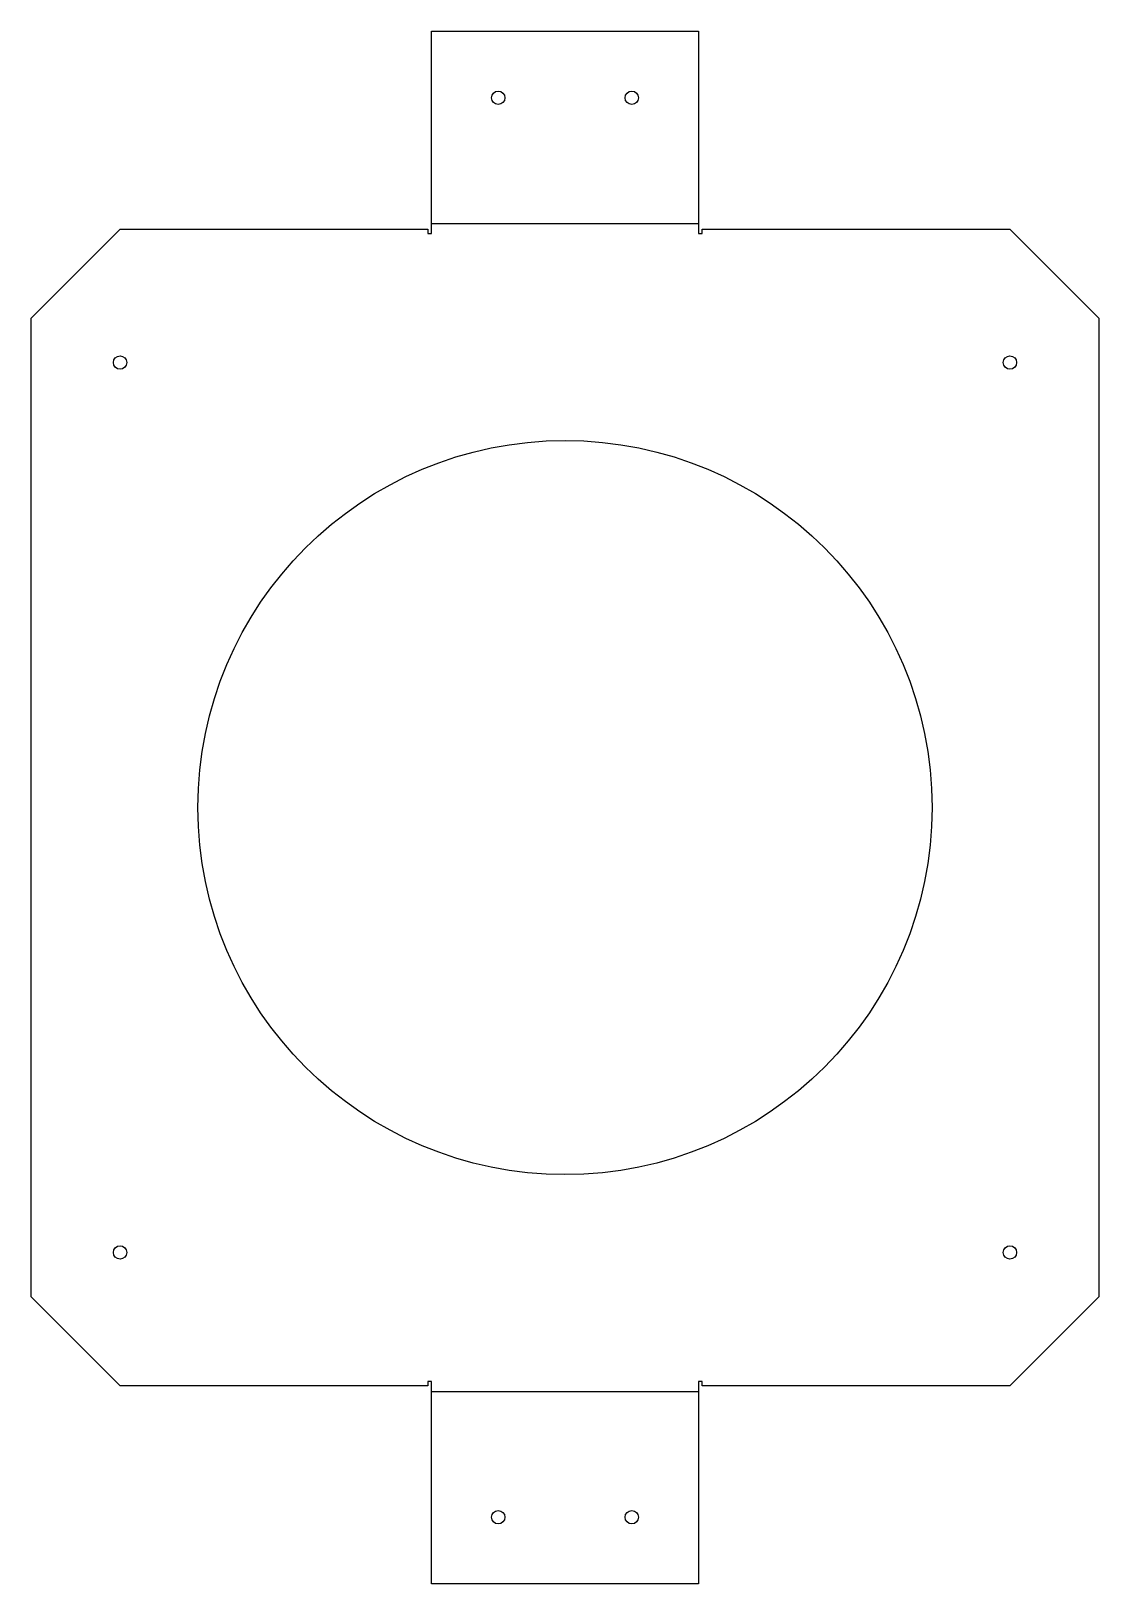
# Model space of a CAD drawing. Header units: millimetres. Extents: x 0 to 240, y 0 to 349.
import ezdxf

# ---------------------------------------------------------------- set-up
doc = ezdxf.new("R2010")
doc.units = ezdxf.units.MM
doc.header["$MEASUREMENT"] = 0
for name, color, linetype in [('Unfold_Sketch006', 7, 'CONTINUOUS'), ('Unfold_Sketch_Bends006', 7, 'CONTINUOUS'), ('Unfold_Sketch_Holes005', 7, 'CONTINUOUS')]:
    doc.layers.add(name, color=color, linetype=linetype)

msp = doc.modelspace()

# ---------------------------------------------------------------- linework, layer by layer
at = {"layer": 'Unfold_Sketch006'}
for p, q in [((90, 307.03), (90, 349.03)), ((90, 349.03), (150, 349.03)), ((150, 349.03), (150, 307.03)), ((0, 284.51), (20, 304.51)), ((20, 304.51), (89.2, 304.51)), ((89.2, 304.51), (89.2, 303.51)), ((90, 304.51), (90, 307.03)), ((90, 303.51), (90, 304.51)), ((150, 307.03), (150, 304.51)), ((150, 304.51), (150, 303.51)), ((150.8, 303.51), (150.8, 304.51)), ((150.8, 304.51), (220, 304.51)), ((220, 304.51), (240, 284.51)), ((89.2, 303.51), (90, 303.51)), ((150, 303.51), (150.8, 303.51)), ((0, 64.51), (0, 284.51)), ((240, 284.51), (240, 64.51)), ((20, 44.51), (0, 64.51)), ((240, 64.51), (220, 44.51)), ((90, 45.51), (89.2, 45.51)), ((89.2, 45.51), (89.2, 44.51)), ((90, 44.51), (90, 45.51)), ((150.8, 45.51), (150, 45.51)), ((150, 45.51), (150, 44.51)), ((150.8, 44.51), (150.8, 45.51)), ((89.2, 44.51), (20, 44.51)), ((90, 42), (90, 44.51)), ((90, 0), (90, 42)), ((150, 44.51), (150, 42)), ((150, 42), (150, 0)), ((220, 44.51), (150.8, 44.51)), ((150, 0), (90, 0))]:
    msp.add_line(p, q, dxfattribs=at)
at = {"layer": 'Unfold_Sketch_Bends006'}
for p, q in [((90, 305.77), (150, 305.77)), ((90, 43.26), (150, 43.26))]:
    msp.add_line(p, q, dxfattribs=at)
at = {"layer": 'Unfold_Sketch_Holes005'}
for centre, radius in [((105, 334.03), 1.5), ((135, 334.03), 1.5), ((20, 274.51), 1.5), ((220, 274.51), 1.5), ((120, 174.51), 82.5), ((20, 74.51), 1.5), ((220, 74.51), 1.5), ((105, 15), 1.5), ((135, 15), 1.5)]:
    msp.add_circle(centre, radius, dxfattribs=at)

doc.saveas('drawing.dxf')
